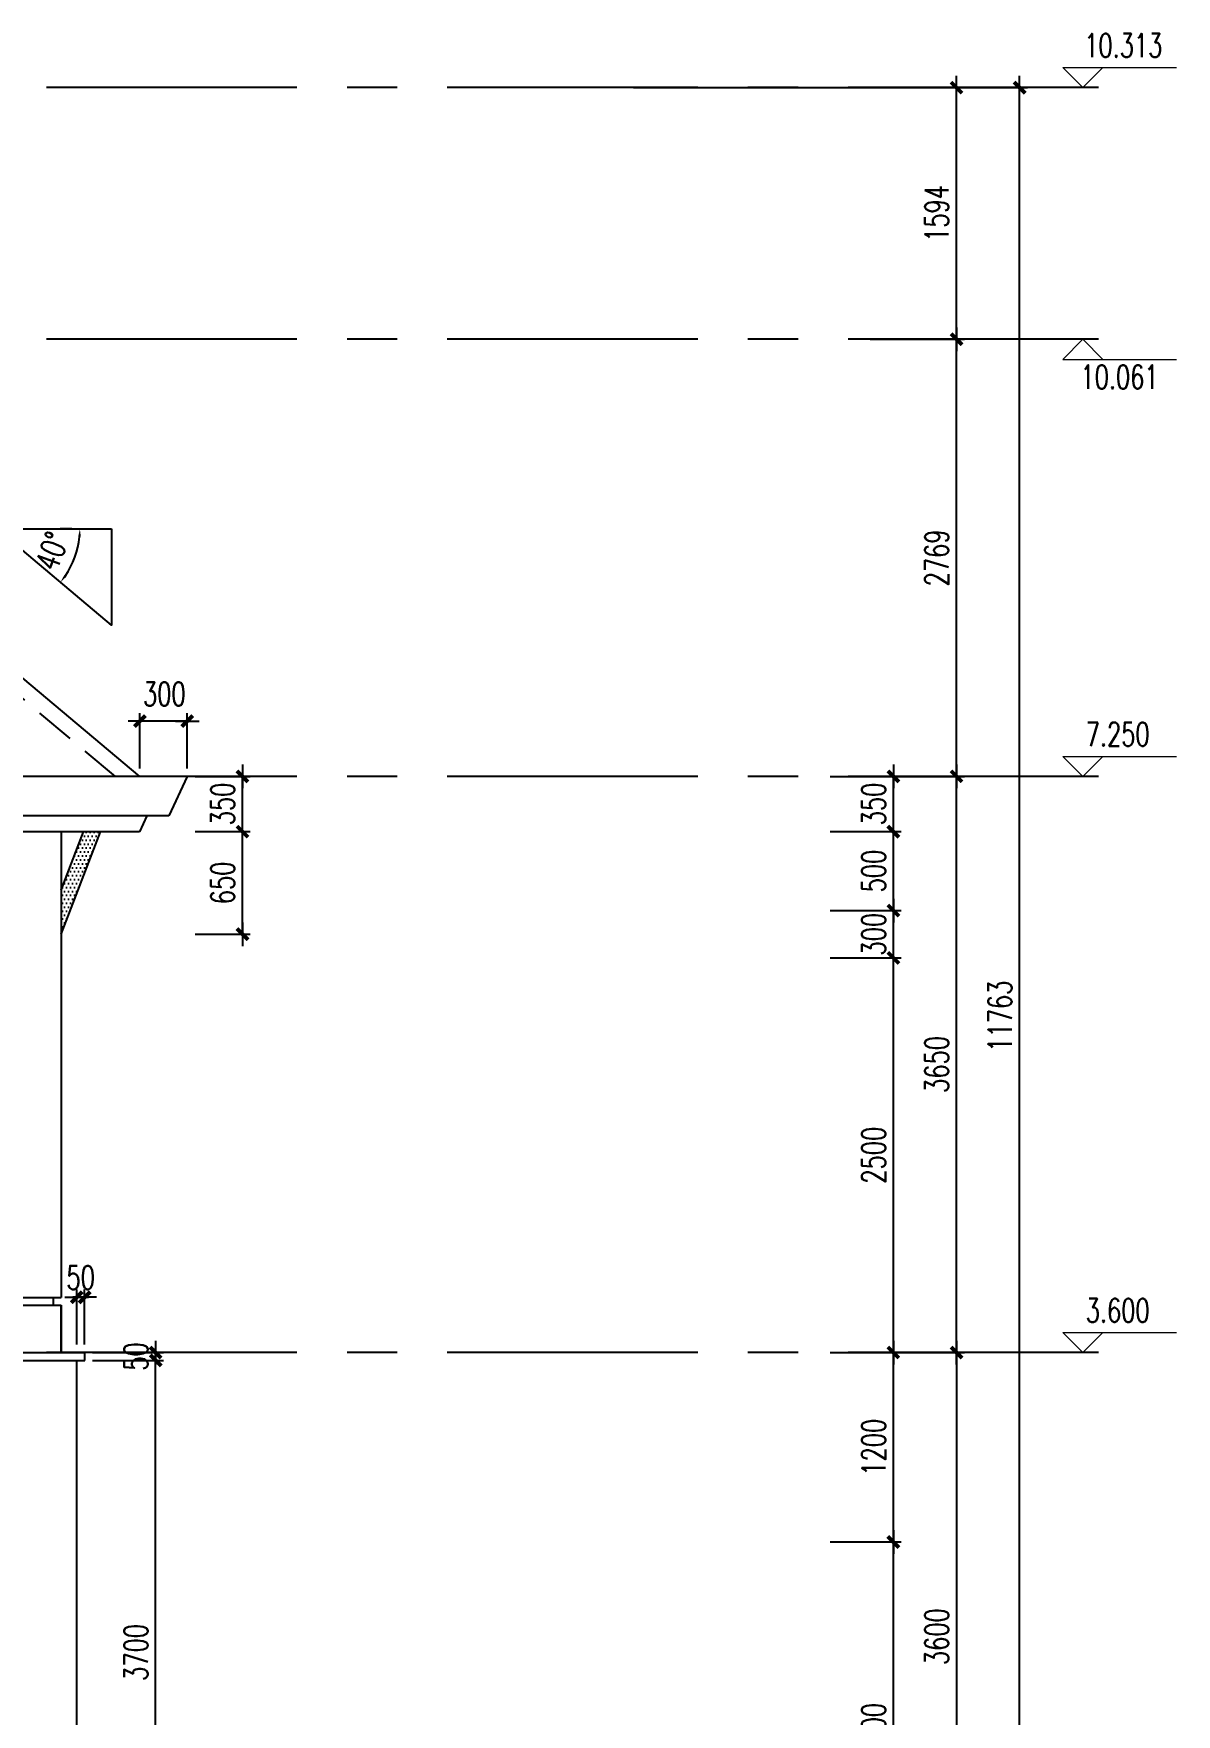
# Model space of a CAD drawing. Extents: x -395226 to -176901, y -140672 to 68263.
# Drawn here: x -302843 to -295602, y -66818 to -56171 of the extents above; entities that cross this region are included whole.
import ezdxf
from ezdxf.enums import TextEntityAlignment as Align

# ---------------------------------------------------------------- set-up
doc = ezdxf.new("R2010")
doc.units = 0
doc.header["$LTSCALE"] = 1000
doc.header["$MEASUREMENT"] = 0
for name, pattern in [('ACAD_ISO08W100', [36, 24, -3, 6, -3]), ('CENTER', [50.8, 31.75, -6.35, 6.35, -6.35]), ('HIDDEN', [0.375, 0.25, -0.125])]:
    doc.linetypes.add(name, pattern=pattern)
doc.layers.get('0').update_dxf_attribs({"linetype": 'CONTINUOUS'})
doc.layers.get('Defpoints').update_dxf_attribs({"linetype": 'CONTINUOUS'})
for name, color, linetype in [('A-COLUMN', 1, 'CONTINUOUS'), ('A-DIM', 201, 'CONTINUOUS'), ('A-DOTE', 8, 'ACAD_ISO08W100'), ('A-FACADE-hatch', 252, 'CONTINUOUS'), ('A-FIN-GRAN', 34, 'CONTINUOUS'), ('A-LINE', 8, 'CONTINUOUS'), ('A-PUB-DIM', 3, 'CONTINUOUS'), ('A-ROOF', 7, 'CONTINUOUS'), ('A-TEXT-CN', 31, 'CONTINUOUS'), ('A-WALL', 2, 'CONTINUOUS'), ('A_Wall', 3, 'CONTINUOUS'), ('PUB_DIM', 3, 'CONTINUOUS')]:
    doc.layers.add(name, color=color, linetype=linetype)
doc.layers.add('A-LEVEL', color=135, linetype='CONTINUOUS', lineweight=0)
doc.styles.add('DIM_FONT', font='SIMPLEX', dxfattribs={"width": 0.7, "bigfont": 'GBCBIG'})
doc.styles.add('TJHZTXT', font='tjromans.shx', dxfattribs={"width": 0.8, "bigfont": 'tjhztxt.shx'})
doc.styles.add('zjz', font='tjromans.shx', dxfattribs={"width": 0.7, "height": 500, "bigfont": 'tjhztxt.shx'})
doc.dimstyles.new('DIM100', dxfattribs={"dimscale": 100, "dimtxt": 3, "dimasz": 0.01, "dimexe": 1, "dimexo": 1, "dimgap": 1, "dimtad": 1, "dimdec": 0, "dimzin": 0, "dimdsep": 46, "dimtxsty": 'DIM_FONT', "dimblk1": '_DIMX', "dimblk2": '_DIMX', "dimsah": 1, "dimcen": 0.01, "dimclrd": 256, "dimclre": 256, "dimclrt": 7, "dimadec": 0, "dimazin": 0, "dimtfac": 1, "dimtdec": 0, "dimtix": 1, "dimtmove": 2, "dimatfit": 3, "dimldrblk": '_DIMX', "dimfxl": 0, "dimtolj": 1, "dimtzin": 5, "dimarcsym": 0})

# ---------------------------------------------------------------- blocks, each defined once
blk = doc.blocks.new('A$C48EC63E0')
at = {"layer": 'A_Wall', "color": 0}
for p, q in [((50, 350), (50, 300)), ((650, 350), (650, 300)), ((0, 300), (0, 0)), ((0, 300), (0, 0)), ((700, 300), (700, 0))]:
    blk.add_line(p, q, dxfattribs=at)
for points in [[(700, 350), (0, 350)], [(0, 0), (0, 300)], [(700, 300), (0, 300)]]:
    blk.add_lwpolyline(points, dxfattribs=at)
blk = doc.blocks.new('_DIMX')
blk.add_line((-150, 0), (150, 0))
at = {"const_width": 50}
blk.add_lwpolyline([(-70, -70), (70, 70)], dxfattribs=at)
blk = doc.blocks.new('*D546')
at = {"layer": 'A-PUB-DIM', "lineweight": -2}
for p, q in [((-299043, -56513), (-296545, -56513)), ((-296595, -68276), (-296595, -56514)), ((-299043, -68276), (-296545, -68276))]:
    blk.add_line(p, q, dxfattribs=at)
at = {"layer": 'Defpoints', "color": 0}
for p in [(-299093, -56513), (-296595, -56513), (-299093, -68276)]:
    blk.add_point(p, dxfattribs=at)
at = {"layer": 'A-PUB-DIM', "lineweight": -2, "xscale": 0.5, "yscale": 0.5, "zscale": 0.5}
for p, rotation in [((-296595, -56513), 90), ((-296595, -68276), 270)]:
    blk.add_blockref('_DIMX', p, dxfattribs=dict(at, rotation=rotation))
at = {"layer": 'A-PUB-DIM', "insert": (-296720, -62395), "char_height": 150, "attachment_point": 5, "rotation": 90, "style": 'DIM_FONT'}
blk.add_mtext('\\A1;11763', dxfattribs=at)
blk = doc.blocks.new('*D547')
at = {"layer": 'A-PUB-DIM', "lineweight": -2}
for p, q in [((-297543, -64526), (-296945, -64526)), ((-296995, -64527), (-296995, -68126)), ((-297543, -68126), (-296945, -68126))]:
    blk.add_line(p, q, dxfattribs=at)
at = {"layer": 'Defpoints', "color": 0}
for p in [(-297593, -64526), (-297593, -68126), (-296995, -68126)]:
    blk.add_point(p, dxfattribs=at)
at = {"layer": 'A-PUB-DIM', "lineweight": -2, "xscale": 0.5, "yscale": 0.5, "zscale": 0.5}
for p, rotation in [((-296995, -64526), 90), ((-296995, -68126), 270)]:
    blk.add_blockref('_DIMX', p, dxfattribs=dict(at, rotation=rotation))
at = {"layer": 'A-PUB-DIM', "insert": (-297120, -66326), "char_height": 150, "attachment_point": 5, "rotation": 90, "style": 'DIM_FONT'}
blk.add_mtext('\\A1;3600', dxfattribs=at)
blk = doc.blocks.new('*D548')
at = {"layer": 'A-PUB-DIM', "lineweight": -2}
for p, q in [((-297543, -60876), (-296945, -60876)), ((-296995, -64526), (-296995, -60877)), ((-297543, -64526), (-296945, -64526))]:
    blk.add_line(p, q, dxfattribs=at)
at = {"layer": 'Defpoints', "color": 0}
for p in [(-297593, -60876), (-296995, -60876), (-297593, -64526)]:
    blk.add_point(p, dxfattribs=at)
at = {"layer": 'A-PUB-DIM', "lineweight": -2, "xscale": 0.5, "yscale": 0.5, "zscale": 0.5}
for p, rotation in [((-296995, -60876), 90), ((-296995, -64526), 270)]:
    blk.add_blockref('_DIMX', p, dxfattribs=dict(at, rotation=rotation))
at = {"layer": 'A-PUB-DIM', "insert": (-297120, -62701), "char_height": 150, "attachment_point": 5, "rotation": 90, "style": 'DIM_FONT'}
blk.add_mtext('\\A1;3650', dxfattribs=at)
blk = doc.blocks.new('A$C27EA7CCC')
at = {"layer": 'A-LEVEL', "linetype": 'ByBlock'}
blk.add_lwpolyline([(1018, 509), (509, 0), (0, 509), (2880, 509)], dxfattribs=at)
at = {"layer": 'A-LEVEL', "style": 'zjz', "width": 0.7}
for tag, p in [('-6.000（建筑）', (3635, 1346)), ('-6.300（结构）', (3635, 645))]:
    blk.add_attdef(tag, text='', height=600, dxfattribs=at).set_placement(p, align=Align.RIGHT)
blk = doc.blocks.new('*D558')
at = {"layer": 'A-DIM', "lineweight": -2}
for p, q in [((-297795, -65726), (-297345, -65726)), ((-297395, -68126), (-297395, -65727)), ((-297795, -68126), (-297345, -68126))]:
    blk.add_line(p, q, dxfattribs=at)
at = {"layer": 'Defpoints', "color": 0}
for p in [(-297845, -65726), (-297395, -65726), (-297845, -68126)]:
    blk.add_point(p, dxfattribs=at)
at = {"layer": 'A-DIM', "lineweight": -2, "xscale": 0.5, "yscale": 0.5, "zscale": 0.5}
for p, rotation in [((-297395, -65726), 90), ((-297395, -68126), 270)]:
    blk.add_blockref('_DIMX', p, dxfattribs=dict(at, rotation=rotation))
at = {"layer": 'A-DIM', "insert": (-297520, -66926), "char_height": 150, "attachment_point": 5, "rotation": 90, "style": 'DIM_FONT'}
blk.add_mtext('\\A1;2400', dxfattribs=at)
blk = doc.blocks.new('*D559')
at = {"layer": 'A-DIM', "lineweight": -2}
for p, q in [((-297795, -64526), (-297345, -64526)), ((-297395, -65726), (-297395, -64527)), ((-297795, -65726), (-297345, -65726))]:
    blk.add_line(p, q, dxfattribs=at)
at = {"layer": 'Defpoints', "color": 0}
for p in [(-297845, -64526), (-297395, -64526), (-297845, -65726)]:
    blk.add_point(p, dxfattribs=at)
at = {"layer": 'A-DIM', "lineweight": -2, "xscale": 0.5, "yscale": 0.5, "zscale": 0.5}
for p, rotation in [((-297395, -64526), 90), ((-297395, -65726), 270)]:
    blk.add_blockref('_DIMX', p, dxfattribs=dict(at, rotation=rotation))
at = {"layer": 'A-DIM', "insert": (-297520, -65126), "char_height": 150, "attachment_point": 5, "rotation": 90, "style": 'DIM_FONT'}
blk.add_mtext('\\A1;1200', dxfattribs=at)
blk = doc.blocks.new('*D560')
at = {"layer": 'A-DIM', "lineweight": -2}
for p, q in [((-297795, -62026), (-297345, -62026)), ((-297395, -64526), (-297395, -62027)), ((-297795, -64526), (-297345, -64526))]:
    blk.add_line(p, q, dxfattribs=at)
at = {"layer": 'Defpoints', "color": 0}
for p in [(-297845, -62026), (-297395, -62026), (-297845, -64526)]:
    blk.add_point(p, dxfattribs=at)
at = {"layer": 'A-DIM', "lineweight": -2, "xscale": 0.5, "yscale": 0.5, "zscale": 0.5}
for p, rotation in [((-297395, -62026), 90), ((-297395, -64526), 270)]:
    blk.add_blockref('_DIMX', p, dxfattribs=dict(at, rotation=rotation))
at = {"layer": 'A-DIM', "insert": (-297520, -63276), "char_height": 150, "attachment_point": 5, "rotation": 90, "style": 'DIM_FONT'}
blk.add_mtext('\\A1;2500', dxfattribs=at)
blk = doc.blocks.new('*D561')
at = {"layer": 'A-DIM', "lineweight": -2}
for p, q in [((-297795, -61726), (-297345, -61726)), ((-297395, -61726), (-297395, -61725)), ((-297395, -62026), (-297395, -61726)), ((-297795, -62026), (-297345, -62026)), ((-297395, -62027), (-297395, -62027))]:
    blk.add_line(p, q, dxfattribs=at)
at = {"layer": 'Defpoints', "color": 0}
for p in [(-297845, -61726), (-297395, -61726), (-297845, -62026)]:
    blk.add_point(p, dxfattribs=at)
at = {"layer": 'A-DIM', "lineweight": -2, "xscale": 0.5, "yscale": 0.5, "zscale": 0.5}
for p, rotation in [((-297395, -61726), 270), ((-297395, -62026), 90)]:
    blk.add_blockref('_DIMX', p, dxfattribs=dict(at, rotation=rotation))
at = {"layer": 'A-DIM', "insert": (-297520, -61876), "char_height": 150, "attachment_point": 5, "rotation": 90, "style": 'DIM_FONT'}
blk.add_mtext('\\A1;300', dxfattribs=at)
blk = doc.blocks.new('*D562')
at = {"layer": 'A-DIM', "lineweight": -2}
for p, q in [((-297795, -61226), (-297345, -61226)), ((-297395, -61726), (-297395, -61227)), ((-297795, -61726), (-297345, -61726))]:
    blk.add_line(p, q, dxfattribs=at)
at = {"layer": 'Defpoints', "color": 0}
for p in [(-297845, -61226), (-297395, -61226), (-297845, -61726)]:
    blk.add_point(p, dxfattribs=at)
at = {"layer": 'A-DIM', "lineweight": -2, "xscale": 0.5, "yscale": 0.5, "zscale": 0.5}
for p, rotation in [((-297395, -61226), 90), ((-297395, -61726), 270)]:
    blk.add_blockref('_DIMX', p, dxfattribs=dict(at, rotation=rotation))
at = {"layer": 'A-DIM', "insert": (-297520, -61476), "char_height": 150, "attachment_point": 5, "rotation": 90, "style": 'DIM_FONT'}
blk.add_mtext('\\A1;500', dxfattribs=at)
blk = doc.blocks.new('*D563')
at = {"layer": 'A-DIM', "lineweight": -2}
for p, q in [((-297795, -60876), (-297345, -60876)), ((-297395, -60876), (-297395, -60875)), ((-297395, -61226), (-297395, -60876)), ((-297795, -61226), (-297345, -61226)), ((-297395, -61227), (-297395, -61227))]:
    blk.add_line(p, q, dxfattribs=at)
at = {"layer": 'Defpoints', "color": 0}
for p in [(-297845, -60876), (-297395, -60876), (-297845, -61226)]:
    blk.add_point(p, dxfattribs=at)
at = {"layer": 'A-DIM', "lineweight": -2, "xscale": 0.5, "yscale": 0.5, "zscale": 0.5}
for p, rotation in [((-297395, -60876), 270), ((-297395, -61226), 90)]:
    blk.add_blockref('_DIMX', p, dxfattribs=dict(at, rotation=rotation))
at = {"layer": 'A-DIM', "insert": (-297520, -61051), "char_height": 150, "attachment_point": 5, "rotation": 90, "style": 'DIM_FONT'}
blk.add_mtext('\\A1;350', dxfattribs=at)
blk = doc.blocks.new('*D565')
at = {"layer": 'A-PUB-DIM', "lineweight": -2}
for p, q in [((-297543, -58107), (-296945, -58107)), ((-296995, -60876), (-296995, -58108)), ((-297543, -60876), (-296945, -60876))]:
    blk.add_line(p, q, dxfattribs=at)
at = {"layer": 'Defpoints', "color": 0}
for p in [(-297593, -58107), (-296995, -58107), (-297593, -60876)]:
    blk.add_point(p, dxfattribs=at)
at = {"layer": 'A-PUB-DIM', "lineweight": -2, "xscale": 0.5, "yscale": 0.5, "zscale": 0.5}
for p, rotation in [((-296995, -58107), 90), ((-296995, -60876), 270)]:
    blk.add_blockref('_DIMX', p, dxfattribs=dict(at, rotation=rotation))
at = {"layer": 'A-PUB-DIM', "insert": (-297120, -59492), "char_height": 150, "attachment_point": 5, "rotation": 90, "style": 'DIM_FONT'}
blk.add_mtext('\\A1;2769', dxfattribs=at)
blk = doc.blocks.new('*D566')
at = {"layer": 'A-PUB-DIM', "lineweight": -2}
for p, q in [((-297543, -56513), (-296945, -56513)), ((-296995, -58107), (-296995, -56514)), ((-297543, -58107), (-296945, -58107))]:
    blk.add_line(p, q, dxfattribs=at)
at = {"layer": 'Defpoints', "color": 0}
for p in [(-297593, -56513), (-296995, -56513), (-297593, -58107)]:
    blk.add_point(p, dxfattribs=at)
at = {"layer": 'A-PUB-DIM', "lineweight": -2, "xscale": 0.5, "yscale": 0.5, "zscale": 0.5}
for p, rotation in [((-296995, -56513), 90), ((-296995, -58107), 270)]:
    blk.add_blockref('_DIMX', p, dxfattribs=dict(at, rotation=rotation))
at = {"layer": 'A-PUB-DIM', "insert": (-297120, -57310), "char_height": 150, "attachment_point": 5, "rotation": 90, "style": 'DIM_FONT'}
blk.add_mtext('\\A1;1594', dxfattribs=at)
blk = doc.blocks.new('*D568')
at = {"layer": 'A-DIM', "lineweight": -2}
for p, q in [((-301820, -61226), (-301470, -61226)), ((-301520, -61876), (-301520, -61227)), ((-301820, -61876), (-301470, -61876))]:
    blk.add_line(p, q, dxfattribs=at)
at = {"layer": 'Defpoints', "color": 0}
for p in [(-301870, -61226), (-301520, -61226), (-301870, -61876)]:
    blk.add_point(p, dxfattribs=at)
at = {"layer": 'A-DIM', "lineweight": -2, "xscale": 0.5, "yscale": 0.5, "zscale": 0.5}
for p, rotation in [((-301520, -61226), 90), ((-301520, -61876), 270)]:
    blk.add_blockref('_DIMX', p, dxfattribs=dict(at, rotation=rotation))
at = {"layer": 'A-DIM', "insert": (-301645, -61551), "char_height": 150, "attachment_point": 5, "rotation": 90, "style": 'DIM_FONT'}
blk.add_mtext('\\A1;650', dxfattribs=at)
blk = doc.blocks.new('*D569')
at = {"layer": 'A-DIM', "lineweight": -2}
for p, q in [((-302170, -60826), (-302170, -60476)), ((-301870, -60826), (-301870, -60476)), ((-301870, -60526), (-302169, -60526))]:
    blk.add_line(p, q, dxfattribs=at)
at = {"layer": 'Defpoints', "color": 0}
for p in [(-302170, -60526), (-302170, -60876), (-301870, -60876)]:
    blk.add_point(p, dxfattribs=at)
at = {"layer": 'A-DIM', "lineweight": -2, "xscale": 0.5, "yscale": 0.5, "zscale": 0.5, "rotation": 180}
blk.add_blockref('_DIMX', (-302170, -60526), dxfattribs=at)
at = {"layer": 'A-DIM', "lineweight": -2, "xscale": 0.5, "yscale": 0.5, "zscale": 0.5}
blk.add_blockref('_DIMX', (-301870, -60526), dxfattribs=at)
at = {"layer": 'A-DIM', "insert": (-302015, -60354), "char_height": 150, "attachment_point": 5, "style": 'DIM_FONT'}
blk.add_mtext('\\A1;300', dxfattribs=at)
blk = doc.blocks.new('*D570')
at = {"layer": 'A-DIM', "lineweight": -2}
for p, q in [((-301820, -60876), (-301470, -60876)), ((-301520, -60876), (-301520, -60875)), ((-301520, -61226), (-301520, -60876)), ((-301820, -61226), (-301470, -61226)), ((-301520, -61227), (-301520, -61227))]:
    blk.add_line(p, q, dxfattribs=at)
at = {"layer": 'Defpoints', "color": 0}
for p in [(-301870, -60876), (-301520, -60876), (-301870, -61226)]:
    blk.add_point(p, dxfattribs=at)
at = {"layer": 'A-DIM', "lineweight": -2, "xscale": 0.5, "yscale": 0.5, "zscale": 0.5}
for p, rotation in [((-301520, -60876), 270), ((-301520, -61226), 90)]:
    blk.add_blockref('_DIMX', p, dxfattribs=dict(at, rotation=rotation))
at = {"layer": 'A-DIM', "insert": (-301645, -61051), "char_height": 150, "attachment_point": 5, "rotation": 90, "style": 'DIM_FONT'}
blk.add_mtext('\\A1;350', dxfattribs=at)
blk = doc.blocks.new('*D581')
at = {"layer": 'A-DIM', "lineweight": -2}
for p, q in [((-302470, -64576), (-302020, -64576)), ((-302070, -68276), (-302070, -64577)), ((-302470, -68276), (-302020, -68276))]:
    blk.add_line(p, q, dxfattribs=at)
at = {"layer": 'Defpoints', "color": 0}
for p in [(-302520, -64576), (-302070, -64576), (-302520, -68276)]:
    blk.add_point(p, dxfattribs=at)
at = {"layer": 'A-DIM', "lineweight": -2, "xscale": 0.5, "yscale": 0.5, "zscale": 0.5}
for p, rotation in [((-302070, -64576), 90), ((-302070, -68276), 270)]:
    blk.add_blockref('_DIMX', p, dxfattribs=dict(at, rotation=rotation))
at = {"layer": 'A-DIM', "insert": (-302195, -66426), "char_height": 150, "attachment_point": 5, "rotation": 90, "style": 'DIM_FONT'}
blk.add_mtext('\\A1;3700', dxfattribs=at)
blk = doc.blocks.new('*D582')
at = {"layer": 'A-DIM', "lineweight": -2}
for p, q in [((-302470, -64526), (-302020, -64526)), ((-302470, -64576), (-302020, -64576)), ((-302070, -64526), (-302070, -64525)), ((-302070, -64576), (-302070, -64526)), ((-302070, -64577), (-302070, -64577))]:
    blk.add_line(p, q, dxfattribs=at)
at = {"layer": 'Defpoints', "color": 0}
for p in [(-302520, -64526), (-302520, -64576), (-302070, -64526)]:
    blk.add_point(p, dxfattribs=at)
at = {"layer": 'A-DIM', "lineweight": -2, "xscale": 0.5, "yscale": 0.5, "zscale": 0.5}
for p, rotation in [((-302070, -64526), 270), ((-302070, -64576), 90)]:
    blk.add_blockref('_DIMX', p, dxfattribs=dict(at, rotation=rotation))
at = {"layer": 'A-DIM', "insert": (-302195, -64551), "char_height": 150, "attachment_point": 5, "rotation": 90, "style": 'DIM_FONT'}
blk.add_mtext('\\A1;50', dxfattribs=at)
blk = doc.blocks.new('*D583')
at = {"layer": 'A-DIM', "lineweight": -2}
for p, q in [((-302570, -64176), (-302571, -64176)), ((-302570, -64476), (-302570, -64126)), ((-302520, -64176), (-302570, -64176)), ((-302520, -64476), (-302520, -64126)), ((-302519, -64176), (-302519, -64176))]:
    blk.add_line(p, q, dxfattribs=at)
at = {"layer": 'Defpoints', "color": 0}
for p in [(-302570, -64176), (-302570, -64526), (-302520, -64526)]:
    blk.add_point(p, dxfattribs=at)
at = {"layer": 'A-DIM', "lineweight": -2, "xscale": 0.5, "yscale": 0.5, "zscale": 0.5}
blk.add_blockref('_DIMX', (-302570, -64176), dxfattribs=at)
at = {"layer": 'A-DIM', "lineweight": -2, "xscale": 0.5, "yscale": 0.5, "zscale": 0.5, "rotation": 180}
blk.add_blockref('_DIMX', (-302520, -64176), dxfattribs=at)
at = {"layer": 'A-DIM', "insert": (-302545, -64051), "char_height": 150, "attachment_point": 5, "style": 'DIM_FONT'}
blk.add_mtext('\\A1;50', dxfattribs=at)

msp = doc.modelspace()

# ---------------------------------------------------------------- hatches: boundary and pattern name
at = {"layer": 'A-FACADE-hatch'}
h = msp.add_hatch(dxfattribs=at)
h.set_pattern_fill('DOTS', color=256, scale=400, angle=360, style=0)
h.set_pattern_definition([(1e-14, (-94584.33, -16379.454), (12.5, 25), [0, -25])])
h.paths.add_polyline_path([(-302419.5, -61226.3), (-302526.7, -61226.3), (-302669.5, -61597.8), (-302669.5, -61876.3)])

# ---------------------------------------------------------------- linework, layer by layer
at = {"layer": 'A-COLUMN'}
msp.add_line((-302669.5, -61226.3), (-302669.5, -64176.3), dxfattribs=at)
at = {"layer": 'A-DOTE', "linetype": 'CENTER', "ltscale": 0.05}
for p, q in [((-296094.5, -56513), (-310319.5, -56513)), ((-296094.5, -58107.3), (-306269.5, -58107.3)), ((-296094.5, -60876.3), (-309869.5, -60876.3)), ((-296094.5, -64526.3), (-314219.5, -64526.3))]:
    msp.add_line(p, q, dxfattribs=at)
at = {"layer": 'A-FIN-GRAN'}
msp.add_line((-309169.5, -64576.3), (-302569.5, -64576.3), dxfattribs=at)
at = {"layer": 'A-LINE', "linetype": 'HIDDEN'}
msp.add_line((-302325.1, -60876.3), (-305469.5, -58237.9), dxfattribs=at)
at = {"layer": 'A-LINE'}
for p, q in [((-302669.5, -61876.3), (-302419.5, -61226.3)), ((-302669.5, -61597.8), (-302526.7, -61226.3))]:
    msp.add_line(p, q, dxfattribs=at)
at = {"layer": 'A-ROOF'}
for p, q in [((-301869.5, -60876.3), (-309869.5, -60876.3)), ((-301869.5, -60876.3), (-301986.1, -61126.3)), ((-301986.1, -61126.3), (-309753, -61126.3)), ((-302126.1, -61126.3), (-302172.7, -61226.3)), ((-302172.7, -61226.3), (-309566.3, -61226.3))]:
    msp.add_line(p, q, dxfattribs=at)
msp.add_lwpolyline([(-302169.5, -60876.3), (-305469.5, -58107.3)], dxfattribs=at)
at = {"layer": 'A-WALL'}
for p, q in [((-302969.5, -64526.3), (-302519.5, -64526.3)), ((-302569.5, -68276.3), (-302569.5, -64576.3)), ((-302569.5, -64576.3), (-302519.5, -64576.3)), ((-302519.5, -64576.3), (-302519.5, -64526.3))]:
    msp.add_line(p, q, dxfattribs=at)
at = {"layer": 'PUB_DIM'}
for p, q in [((-302600.1, -59308.1), (-302675.1, -59308.1)), ((-302711.5, -59614.3), (-302769, -59566.1))]:
    msp.add_line(p, q, dxfattribs=at)
msp.add_lwpolyline([(-302349.6, -59308.1), (-302349.6, -59918), (-303076.5, -59308.1)], close=True, dxfattribs=at)
msp.add_arc((-303076.5, -59308.1), 526.5, 325.44352, 354.55648, dxfattribs=at)
for points in [[(-302544.1, -59358.4), (-302560.8, -59357.6), (-302550.1, -59308.1)], [(-302649.6, -59601.7), (-302636.3, -59611.7), (-302673.2, -59646.5)]]:
    msp.add_solid(points, dxfattribs=at)

# ---------------------------------------------------------------- block references
at = {"layer": 'A-COLUMN', "xscale": -1}
msp.add_blockref('A$C48EC63E0', (-302669.5, -64526.3), dxfattribs=at)
at = {"layer": 'A-LEVEL', "linetype": 'ByBlock'}
ref = msp.add_blockref('A$C27EA7CCC', (-296321.8, -56513), dxfattribs=dict(at, xscale=0.25, yscale=0.25, zscale=0.25))
ref.add_attrib('-6.000（建筑）', '10.313', dxfattribs={"height": 150, "style": 'TJHZTXT', "width": 0.7}).set_placement((-295690.5, -56320.6), align=Align.RIGHT)
ref = msp.add_blockref('A$C27EA7CCC', (-296321.8, -58107.3), dxfattribs=dict(at, xscale=-0.25, yscale=0.25, zscale=0.25, rotation=180))
ref.add_attrib('-6.000（建筑）', '10.061', dxfattribs={"height": 150, "style": 'TJHZTXT', "width": 0.7}).set_placement((-295714.7, -58420.9), align=Align.RIGHT)
ref = msp.add_blockref('A$C27EA7CCC', (-296321.8, -60876.3), dxfattribs=dict(at, xscale=0.25, yscale=0.25, zscale=0.25))
ref.add_attrib('-6.000（建筑）', '7.250', dxfattribs={"height": 150, "style": 'TJHZTXT', "width": 0.7}).set_placement((-295771.3, -60683.9), align=Align.RIGHT)
ref = msp.add_blockref('A$C27EA7CCC', (-296321.8, -64526.3), dxfattribs=dict(at, xscale=0.25, yscale=0.25, zscale=0.25))
ref.add_attrib('-6.000（建筑）', '3.600', dxfattribs={"height": 150, "style": 'TJHZTXT', "width": 0.7}).set_placement((-295771.3, -64333.9), align=Align.RIGHT)

# ---------------------------------------------------------------- texts
at = {"layer": 'A-TEXT-CN', "insert": (-302726.6, -59449.3), "char_height": 150, "attachment_point": 5, "rotation": 70, "style": 'DIM_FONT'}
msp.add_mtext('\\A1;40°', dxfattribs=at)

# ---------------------------------------------------------------- dimensions: what is measured, and where the dimension line sits
at = {"layer": 'A-DIM'}
dim = msp.add_linear_dim(base=(-302169.5, -60526.3), p1=(-301869.5, -60876.3), p2=(-302169.5, -60876.3), angle=180, dimstyle='DIM100', override={"dimscale": 50, "dimclrt": 256}, dxfattribs=at)
dim.commit()
dim.dimension.update_dxf_attribs({"geometry": '*D569', "text_midpoint": (-302015.4, -60353.8), "dimtype": 129})
for p1, p2, distance, picture, middle in [((-301869.5, -61226.3), (-301869.5, -60876.3), -350, '*D570', (-301644.5, -61051.3)), ((-297844.5, -61226.3), (-297844.5, -60876.3), -450, '*D563', (-297519.5, -61051.3)), ((-301869.5, -61876.3), (-301869.5, -61226.3), -350, '*D568', (-301644.5, -61551.3)), ((-297844.5, -61726.3), (-297844.5, -61226.3), -450, '*D562', (-297519.5, -61476.3)), ((-297844.5, -62026.3), (-297844.5, -61726.3), -450, '*D561', (-297519.5, -61876.3)), ((-297844.5, -64526.3), (-297844.5, -62026.3), -450, '*D560', (-297519.5, -63276.3)), ((-302519.5, -64526.3), (-302569.5, -64526.3), -350, '*D583', (-302544.5, -64051.3)), ((-302519.5, -64576.3), (-302519.5, -64526.3), -450, '*D582', (-302194.5, -64551.3)), ((-302519.5, -68276.3), (-302519.5, -64576.3), -450, '*D581', (-302194.5, -66426.3)), ((-297844.5, -65726.3), (-297844.5, -64526.3), -450, '*D559', (-297519.5, -65126.3)), ((-297844.5, -68126.3), (-297844.5, -65726.3), -450, '*D558', (-297519.5, -66926.3))]:
    dim = msp.add_aligned_dim(p1=p1, p2=p2, distance=distance, dimstyle='DIM100', override={"dimscale": 50, "dimclrt": 256}, dxfattribs=at)
    dim.commit()
    dim.dimension.update_dxf_attribs({"geometry": picture, "text_midpoint": middle})
at = {"layer": 'A-PUB-DIM'}
for base, p1, p2, angle, picture, middle in [((-296594.5, -56513), (-299092.6, -68276.3), (-299092.6, -56513), 270, '*D546', (-296719.5, -62394.7)), ((-296994.5, -56513), (-297593.1, -58107.3), (-297593.1, -56513), 270, '*D566', (-297119.5, -57310.2)), ((-296994.5, -58107.3), (-297593.1, -60876.3), (-297593.1, -58107.3), 270, '*D565', (-297119.5, -59491.8)), ((-296994.5, -60876.3), (-297593.1, -64526.3), (-297593.1, -60876.3), 270, '*D548', (-297119.5, -62701.3)), ((-296994.5, -68126.3), (-297593.1, -64526.3), (-297593.1, -68126.3), 90, '*D547', (-297119.5, -66326.3))]:
    dim = msp.add_linear_dim(base=base, p1=p1, p2=p2, angle=angle, dimstyle='DIM100', override={"dimscale": 50, "dimclrt": 256}, dxfattribs=at)
    dim.commit()
    dim.dimension.update_dxf_attribs({"geometry": picture, "text_midpoint": middle})

doc.saveas('drawing.dxf')
